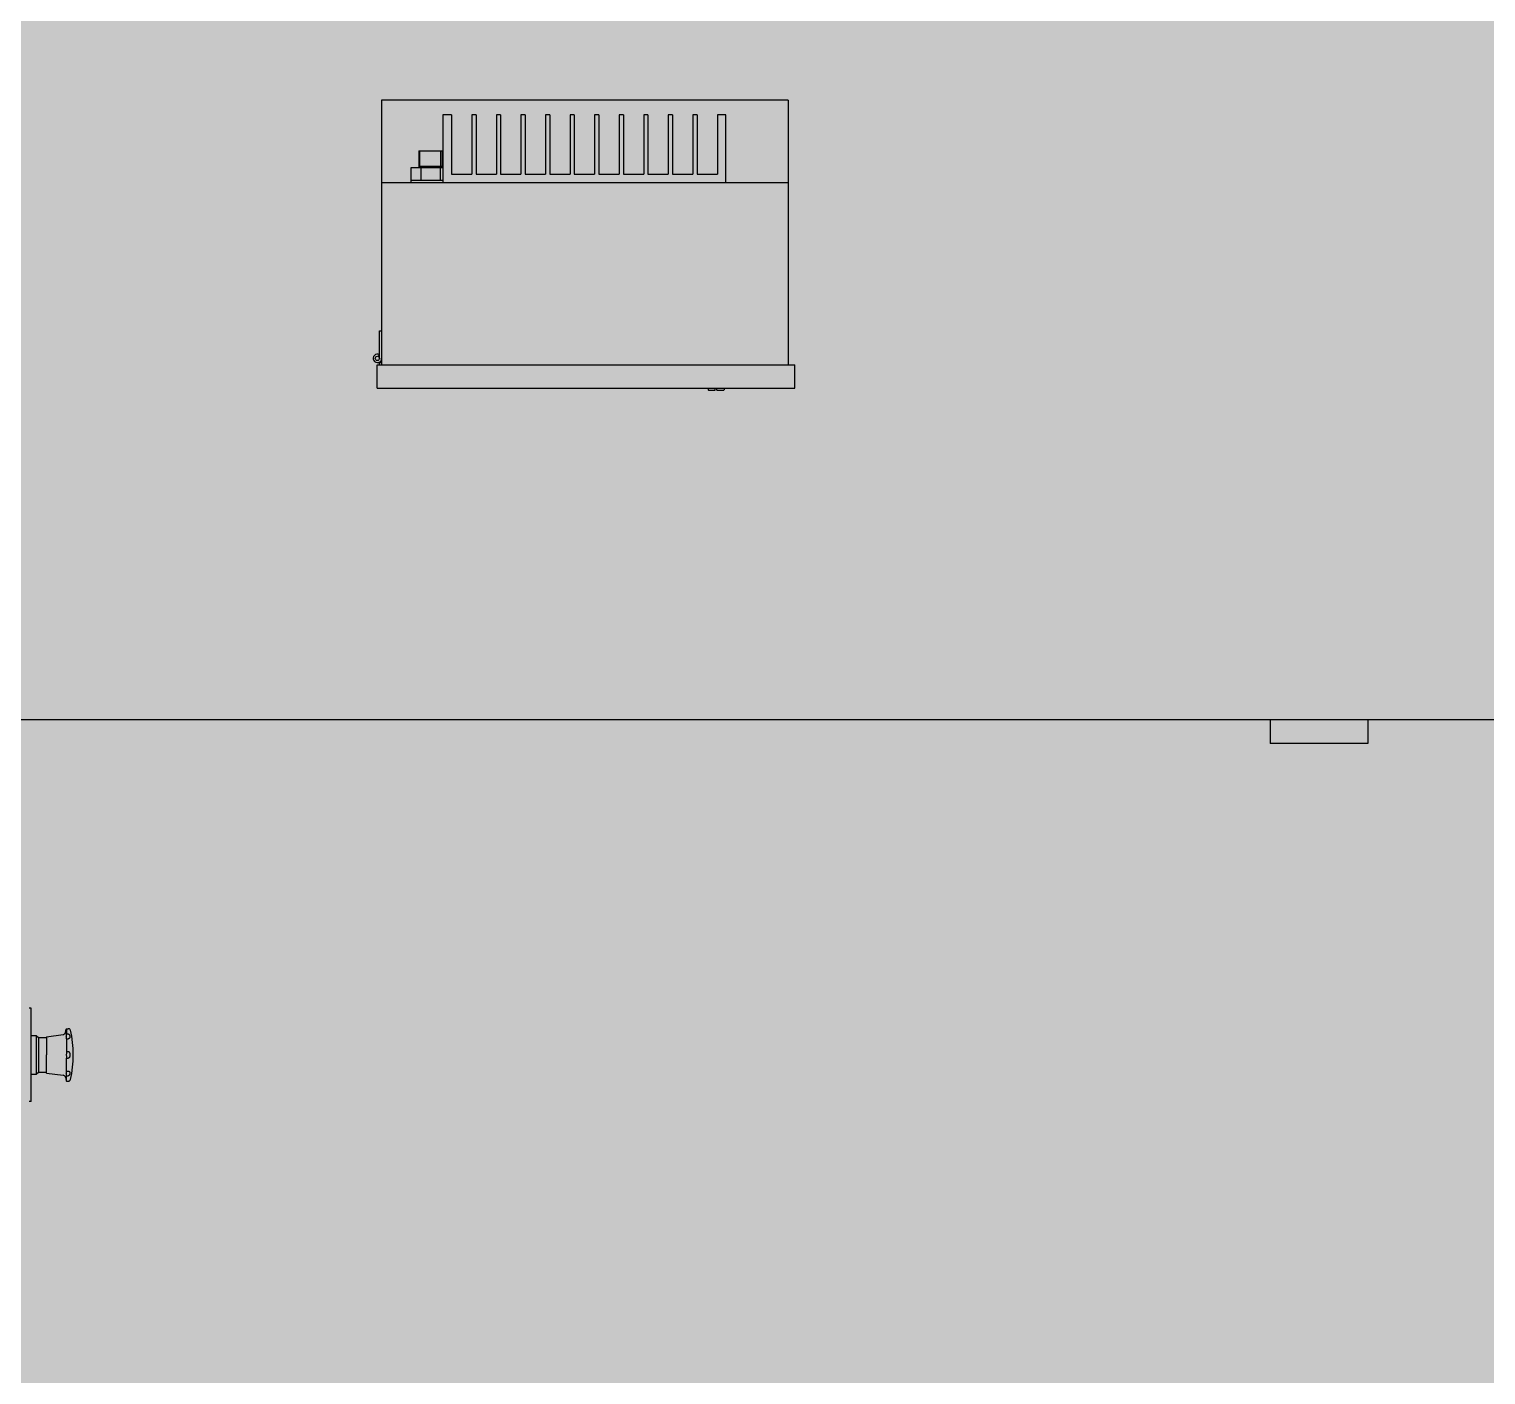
# Model space of a CAD drawing. Header units: millimetres. Extents: x -18489 to 17339, y -1599 to 10961.
# Drawn here: x -16879.6 to -16770.5, y 2328.2 to 2429 of the extents above; entities that cross this region are included whole.
import ezdxf

# ---------------------------------------------------------------- set-up
doc = ezdxf.new("R2010")
doc.units = ezdxf.units.MM
for name, color, linetype in [('188K-SM-03-F10-MECH-EQ-Y2257103$0$0 Xref', 8, 'Continuous'), ('188K-SM-03-F10-MECH-EQ-Y2257103$0$M-EQU-FOUNDATION', 8, 'Continuous'), ('188K-SM-03-F10-MECH-EQ-Y2257103$0$Micron CUP L10 HVAC EQU$0$M-MECH-EQU', 136, 'Continuous'), ('188K-SM-03-F10-MECH-EQ-Y2257103$0$Micron CUP L10 HVAC EQU$0$M-PHASE1 AREA', 252, 'Continuous')]:
    doc.layers.add(name, color=color, linetype=linetype)
pattern_1 = [(50, (4473.52, 709.2), (54.6554, -4.78173), [5.715, -62.865]), (355, (4473.52, 709.2), (-10.57303, 57.31705), [4.572, -50.29218]), (100.45144, (4478.076, 708.8), (44.08237, 52.53533), [4.857, -53.42707]), (46.1842, (4473.52, 724.44), (81.32371, -12.6127), [8.5725, -94.2975]), (96.63556, (4480.3, 723.39), (71.22124, 74.22784), [7.2855, -80.14068]), (351.18415, (4473.52, 724.44), (71.22124, 74.22784), [6.858, -75.43792]), (21, (4481.14, 720.63), (45.48432, -30.67956), [5.715, -62.865]), (326, (4481.14, 720.63), (18.54061, 55.25639), [4.572, -50.292]), (71.45144, (4484.93, 718.07), (64.02493, 24.57683), [4.857, -53.42698]), (37.5, (4473.521, 709.2), (0.926581, 25.366512), [0, -49.6824, 0, -51.054, 0, -50.4825]), (7.5, (4473.52, 709.2), (20.0459, 30.054172), [0, -29.1084, 0, -48.5394, 0, -19.2405]), (327.5, (4456.529, 709.2), (40.677179, -1.718623), [0, -19.05, 0, -59.436, 0, -78.867]), (317.5, (4448.91, 709.2), (44.438754, 7.62795), [0, -24.765, 0, -39.4716, 0, -56.007])]

# ---------------------------------------------------------------- blocks, each defined once
blk = doc.blocks.new('188K-SM-03-F10-MECH-EQ-Y2257103$0$Micron CUP L10 HVAC EQU$0$A$C0c53ceb0')
at = {"layer": '188K-SM-03-F10-MECH-EQ-Y2257103$0$Micron CUP L10 HVAC EQU$0$M-PHASE1 AREA'}
for p, q in [((-7100.29371, 15062.50167), (-7100.29371, 15000.61716)), ((-6795.81446, 15062.50167), (-7100.29371, 15062.50167)), ((-6795.81446, 15062.50167), (-6795.81446, 15000.61716)), ((-7047.97403, 15051.36371), (-7054.31735, 15051.36371)), ((-7054.31735, 15051.36371), (-7054.31735, 15000.61716)), ((-7047.97403, 15051.36371), (-7047.97403, 15006.96048)), ((-7029.57841, 15051.36371), (-7032.75007, 15051.36371)), ((-7032.75007, 15051.36371), (-7032.75007, 15006.96048)), ((-7029.57841, 15051.36371), (-7029.57841, 15006.96048)), ((-7011.18279, 15051.36371), (-7014.35445, 15051.36371)), ((-7014.35445, 15051.36371), (-7014.35445, 15006.96048)), ((-7011.18279, 15051.36371), (-7011.18279, 15006.96048)), ((-6992.78717, 15051.36371), (-6995.95882, 15051.36371)), ((-6995.95882, 15051.36371), (-6995.95882, 15006.96048)), ((-6992.78717, 15051.36371), (-6992.78717, 15006.96048)), ((-6974.39154, 15051.36371), (-6977.5632, 15051.36371)), ((-6977.5632, 15051.36371), (-6977.5632, 15006.96048)), ((-6974.39154, 15051.36371), (-6974.39154, 15006.96048)), ((-6955.99592, 15051.36371), (-6959.16758, 15051.36371)), ((-6959.16758, 15051.36371), (-6959.16758, 15006.96048)), ((-6955.99592, 15051.36371), (-6955.99592, 15006.96048)), ((-6937.6003, 15051.36371), (-6940.77196, 15051.36371)), ((-6940.77196, 15051.36371), (-6940.77196, 15006.96048)), ((-6937.6003, 15051.36371), (-6937.6003, 15006.96048)), ((-6919.20468, 15051.36371), (-6922.37634, 15051.36371)), ((-6922.37634, 15051.36371), (-6922.37634, 15006.96048)), ((-6919.20468, 15051.36371), (-6919.20468, 15006.96048)), ((-6900.80906, 15051.36371), (-6903.98072, 15051.36371)), ((-6903.98072, 15051.36371), (-6903.98072, 15006.96048)), ((-6900.80906, 15051.36371), (-6900.80906, 15006.96048)), ((-6882.41344, 15051.36371), (-6885.5851, 15051.36371)), ((-6885.5851, 15051.36371), (-6885.5851, 15006.96048)), ((-6882.41344, 15051.36371), (-6882.41344, 15006.96048)), ((-6864.01782, 15051.36371), (-6867.18948, 15051.36371)), ((-6867.18948, 15051.36371), (-6867.18948, 15006.96048)), ((-6864.01782, 15051.36371), (-6864.01782, 15006.96048)), ((-6842.45054, 15051.36371), (-6848.79385, 15051.36371)), ((-6848.79385, 15051.36371), (-6848.79385, 15006.96048)), ((-6842.45054, 15000.61716), (-6842.45054, 15051.36371)), ((-7072.42752, 15024.40461), (-7054.9834, 15024.40461)), ((-7072.42752, 15024.40461), (-7072.42752, 15011.71797)), ((-7071.55531, 15012.98663), (-7071.55531, 15024.40461)), ((-7055.8556, 15012.98663), (-7055.8556, 15024.40461)), ((-7054.9834, 15024.40461), (-7054.9834, 15011.71797)), ((-7072.42752, 15012.98663), (-7054.9834, 15012.98663)), ((-7078.42195, 15002.20299), (-7078.42195, 15000.61716)), ((-7054.31735, 15002.20299), (-7078.42195, 15002.20299)), ((-7078.35852, 15011.71797), (-7078.35852, 15002.20299)), ((-7054.31735, 15011.71797), (-7078.35852, 15011.71797)), ((-7071.03199, 15011.71797), (-7071.03199, 15002.20299)), ((-7056.37893, 15011.71797), (-7056.37893, 15002.20299)), ((-7047.97403, 15006.96048), (-7032.75007, 15006.96048)), ((-7029.57841, 15006.96048), (-7014.35445, 15006.96048)), ((-7011.18279, 15006.96048), (-6995.95882, 15006.96048)), ((-6992.78717, 15006.96048), (-6977.5632, 15006.96048)), ((-6974.39154, 15006.96048), (-6959.16758, 15006.96048)), ((-6955.99592, 15006.96048), (-6940.77196, 15006.96048)), ((-6937.6003, 15006.96048), (-6922.37634, 15006.96048)), ((-6919.20468, 15006.96048), (-6903.98072, 15006.96048)), ((-6900.80906, 15006.96048), (-6885.5851, 15006.96048)), ((-6882.41344, 15006.96048), (-6867.18948, 15006.96048)), ((-6864.01782, 15006.96048), (-6848.79385, 15006.96048)), ((-6795.81446, 15000.61716), (-7100.29371, 15000.61716)), ((-7100.29371, 15000.61716), (-7100.29371, 14864.23583)), ((-6795.81446, 15000.61716), (-6795.81446, 14864.23583)), ((-7101.87954, 14868.99332), (-7101.87954, 14889.6091)), ((-7101.87954, 14889.6091), (-7100.29371, 14889.6091)), ((-7102.65329, 14870.35545), (-7101.84121, 14871.71757)), ((-7103.57955, 14864.23583), (-6790.93011, 14864.23583)), ((-7103.57955, 14846.67753), (-7103.57955, 14864.23583)), ((-7101.87954, 14864.23583), (-7101.87954, 14866.25993)), ((-7101.87954, 14865.82166), (-7100.29371, 14865.82166)), ((-6790.93011, 14846.67753), (-6790.93011, 14864.23583)), ((-7103.57955, 14846.67753), (-6790.93011, 14846.67753)), ((-6855.73344, 14846.67753), (-6855.73344, 14845.5593)), ((-6855.48414, 14845.30561), (-6850.367, 14845.21629)), ((-6850.367, 14845.21629), (-6850.367, 14846.67753)), ((-6849.17445, 14845.21629), (-6849.17445, 14846.67753)), ((-6849.17445, 14845.21629), (-6844.05731, 14845.30561)), ((-6843.80801, 14846.67753), (-6843.80801, 14845.5593)), ((-3911.15329, 14598.21637), (-7456.19379, 14598.21637)), ((-6434.70737, 14598.21637), (-6434.70737, 14580.48505)), ((-6361.75922, 14598.21637), (-6361.75922, 14580.48505)), ((-6361.75922, 14580.48505), (-6434.70737, 14580.48505)), ((-7362.67305, 14382.3198), (-7364.27157, 14382.3198)), ((-7362.67474, 14357.94548), (-7362.67305, 14382.3198)), ((-7362.67482, 14347.35664), (-7362.67474, 14357.94548)), ((-7362.67305, 14361.84138), (-7358.97695, 14361.84138)), ((-7358.97695, 14361.84138), (-7357.37863, 14360.24306)), ((-7358.97695, 14361.84138), (-7358.97695, 14332.87189)), ((-7357.37863, 14360.24306), (-7351.18515, 14360.24306)), ((-7357.37863, 14360.24306), (-7357.37863, 14334.47021)), ((-7351.18515, 14360.94232), (-7351.18584, 14347.35664)), ((-7351.18515, 14360.94232), (-7338.80408, 14362.56903)), ((-7337.14175, 14364.00656), (-7336.41286, 14366.58571)), ((-7336.25893, 14366.9727), (-7336.41286, 14366.58571)), ((-7336.2596, 14359.46244), (-7336.2598, 14349.85251)), ((-7336.2596, 14359.46244), (-7334.9998, 14359.46244)), ((-7336.25893, 14366.9727), (-7336.25942, 14362.99213)), ((-7336.25942, 14362.99213), (-7334.99962, 14362.99213)), ((-7336.25893, 14366.9727), (-7334.99914, 14366.9727)), ((-7333.75185, 14366.58961), (-7333.7466, 14366.58571)), ((-7362.67474, 14336.76779), (-7362.67482, 14347.35664)), ((-7351.18515, 14333.77095), (-7351.18584, 14347.35664)), ((-7336.2598, 14349.85251), (-7335.00001, 14349.85251)), ((-7362.67466, 14332.83241), (-7362.67474, 14336.76779)), ((-7336.2598, 14344.86076), (-7335.00001, 14344.86076)), ((-7336.2596, 14335.25083), (-7336.2598, 14344.86076)), ((-7362.67305, 14312.39347), (-7362.67466, 14332.83241)), ((-7362.67305, 14332.87189), (-7358.97695, 14332.87189)), ((-7358.97695, 14332.87189), (-7357.37863, 14334.47021)), ((-7357.37863, 14334.47021), (-7351.18515, 14334.47021)), ((-7351.18515, 14333.77095), (-7338.80408, 14332.14424)), ((-7337.14175, 14330.70671), (-7336.41286, 14328.12756)), ((-7336.41286, 14328.12756), (-7336.25893, 14327.74057)), ((-7336.2596, 14335.25083), (-7334.9998, 14335.25083)), ((-7336.25942, 14331.72114), (-7334.99962, 14331.72114)), ((-7336.25893, 14327.74057), (-7336.25942, 14331.72114)), ((-7336.25893, 14327.74057), (-7334.99914, 14327.74057)), ((-7333.74662, 14328.12756), (-7333.75106, 14328.12425)), ((-7362.67305, 14312.39347), (-7364.27157, 14312.39347))]:
    blk.add_line(p, q, dxfattribs=at)
blk.add_circle((-7103.46537, 14868.99332), 1.58583, dxfattribs=at)
for centre, radius, start, end in [((-7103.46537, 14868.99332), 3.17166, 59.19715756, 0), ((-6855.47971, 14845.5593), 0.25373, 180, 269), ((-6844.06174, 14845.5593), 0.25373, 271, 0), ((-7339.06435, 14364.5499), 1.99789, 277.48505089, 344.21924727), ((-7334.99901, 14365.41972), 1.71113, 13.14797739, 42.9544958), ((-7412.3256, 14347.35698), 81.11933, 346.85202261, 13.14797739), ((-7316.15259, 14347.35884), 20.26124, 172.93035314, 180.00623498), ((-7316.28214, 14347.34643), 20.1317, 179.97096936, 187.09244252), ((-7339.06435, 14330.16337), 1.99789, 15.78075273, 82.51494911), ((-7334.99901, 14329.29356), 1.71113, 317.0455042, 346.85202261)]:
    blk.add_arc(centre, radius, start, end, dxfattribs=at)
for points, knots in [([(-7336.2596, 14359.46244), (-7336.31595, 14359.68044), (-7336.39395, 14360.17723), (-7336.4262, 14360.99973), (-7336.38208, 14361.95694), (-7336.30724, 14362.635), (-7336.25942, 14362.99213)], [0, 0, 0, 0, 0.1904280893, 0.4234001377, 0.6952739446, 1, 1, 1, 1]), ([(-7334.99962, 14362.99213), (-7334.87278, 14362.99213), (-7334.62122, 14362.92999), (-7334.32504, 14362.70616), (-7334.11131, 14362.42669), (-7333.91642, 14362.03644), (-7333.7825, 14361.5414), (-7333.73221, 14360.97066), (-7333.77349, 14360.44566), (-7333.91036, 14360.04317), (-7334.11539, 14359.77648), (-7334.34039, 14359.60636), (-7334.64327, 14359.48937), (-7334.87536, 14359.46244), (-7334.9998, 14359.46244)], [0, 0, 0, 0, 0.0787684031, 0.154480925, 0.2265946928, 0.2954584186, 0.4242956659, 0.5422776651, 0.6498294692, 0.7497948746, 0.8006909043, 0.8566432325, 0.9227195323, 1, 1, 1, 1]), ([(-7333.74662, 14366.58571), (-7333.74788, 14366.58571), (-7333.75131, 14366.59052), (-7333.76101, 14366.59556), (-7333.77615, 14366.60783), (-7333.79854, 14366.62303), (-7333.82801, 14366.64326), (-7333.88394, 14366.67908), (-7333.97958, 14366.73446), (-7334.13479, 14366.80863), (-7334.35476, 14366.88807), (-7334.64956, 14366.95514), (-7334.87525, 14366.9727), (-7334.99914, 14366.9727)], [0, 0, 0, 0, 0.0028304026, 0.0113189452, 0.0256024844, 0.0459207839, 0.0725515672, 0.1059635318, 0.1955106669, 0.3211867926, 0.492815138, 0.7210455316, 1, 1, 1, 1]), ([(-7335.00001, 14349.85251), (-7334.87267, 14349.85251), (-7334.61617, 14349.78364), (-7334.31971, 14349.53549), (-7334.10739, 14349.21899), (-7333.95914, 14348.86897), (-7333.85781, 14348.50139), (-7333.77044, 14347.99769), (-7333.74762, 14347.61296), (-7333.74762, 14347.35664)], [0, 0, 0, 0, 0.1253397363, 0.2494832236, 0.373179069, 0.4972944911, 0.622145606, 0.7477057973, 1, 1, 1, 1]), ([(-7333.74762, 14347.35664), (-7333.74762, 14347.10031), (-7333.77044, 14346.71558), (-7333.85781, 14346.21187), (-7333.95915, 14345.84428), (-7334.1074, 14345.49426), (-7334.31972, 14345.17777), (-7334.61618, 14344.92963), (-7334.87267, 14344.86076), (-7335.00001, 14344.86076)], [0, 0, 0, 0, 0.2522970255, 0.3778586268, 0.502711048, 0.6268273274, 0.750523413, 0.8746654232, 1, 1, 1, 1]), ([(-7336.25942, 14331.72114), (-7336.30724, 14332.07827), (-7336.38208, 14332.75633), (-7336.4262, 14333.71354), (-7336.39395, 14334.53604), (-7336.31595, 14335.03283), (-7336.2596, 14335.25083)], [0, 0, 0, 0, 0.304726973, 0.5766013746, 0.8095726064, 1, 1, 1, 1]), ([(-7334.9998, 14335.25083), (-7334.87537, 14335.25083), (-7334.64331, 14335.22391), (-7334.34046, 14335.10694), (-7334.11546, 14334.93685), (-7333.9104, 14334.67019), (-7333.77351, 14334.26771), (-7333.7322, 14333.7427), (-7333.78248, 14333.17194), (-7333.9164, 14332.67689), (-7334.11127, 14332.28664), (-7334.32499, 14332.00713), (-7334.6212, 14331.78329), (-7334.87278, 14331.72114), (-7334.99962, 14331.72114)], [0, 0, 0, 0, 0.0772705001, 0.1433383401, 0.1992901022, 0.2501857269, 0.350150172, 0.4577037258, 0.5756921187, 0.7045278149, 0.7733896931, 0.8455060398, 0.9212292677, 1, 1, 1, 1]), ([(-7334.99914, 14327.74057), (-7334.87525, 14327.74057), (-7334.64956, 14327.75813), (-7334.35476, 14327.8252), (-7334.13479, 14327.90464), (-7333.97958, 14327.97881), (-7333.88394, 14328.03419), (-7333.82801, 14328.07001), (-7333.79854, 14328.09024), (-7333.77615, 14328.10543), (-7333.76101, 14328.11772), (-7333.75131, 14328.12274), (-7333.74788, 14328.12756), (-7333.74662, 14328.12756)], [0, 0, 0, 0, 0.2789542655, 0.5071820196, 0.6788109188, 0.8044881906, 0.8940360593, 0.9274483683, 0.9540790265, 0.9743974551, 0.988681235, 0.9971694348, 1, 1, 1, 1])]:
    blk.add_open_spline(points, degree=3, knots=knots, dxfattribs=at)
blk = doc.blocks.new('188K-SM-03-F10-MECH-EQ-Y2257103$0$Micron CUP L10 HVAC EQU')
at = {"layer": '188K-SM-03-F10-MECH-EQ-Y2257103$0$Micron CUP L10 HVAC EQU$0$M-MECH-EQU'}
blk.add_blockref('188K-SM-03-F10-MECH-EQ-Y2257103$0$Micron CUP L10 HVAC EQU$0$A$C0c53ceb0', (-206166.7, 2082.2), dxfattribs=at)
blk = doc.blocks.new('188K-SM-03-F10-MECH-EQ-Y2257103')
at = {"layer": '188K-SM-03-F10-MECH-EQ-Y2257103$0$M-EQU-FOUNDATION'}
h = blk.add_hatch(dxfattribs=at)
h.set_pattern_fill('AR-CONC', color=256, scale=0.3)
h.set_pattern_definition(pattern_1)
h.paths.add_polyline_path([(-17043.15, 4192.46), (-16393.15, 4192.46), (-16393.15, 1372.46), (-17043.15, 1372.46)], flags=16)
h.paths.add_polyline_path([(-17048.15, 4197.46), (-16388.15, 4197.46), (-16388.15, 1367.46), (-17048.15, 1367.46)])
h = blk.add_hatch(dxfattribs=at)
h.set_pattern_fill('AR-CONC', color=256, scale=0.3)
h.set_pattern_definition(pattern_1)
h.paths.add_polyline_path([(-17033.15, 4182.46), (-16403.15, 4182.46), (-16403.15, 1382.46), (-17033.15, 1382.46)])
at = {"layer": '188K-SM-03-F10-MECH-EQ-Y2257103$0$0 Xref', "xscale": 0.1, "yscale": 0.1, "zscale": 0.1}
blk.add_blockref('188K-SM-03-F10-MECH-EQ-Y2257103$0$Micron CUP L10 HVAC EQU', (4473.52, 709.2), dxfattribs=at)

msp = doc.modelspace()

# ---------------------------------------------------------------- block references
msp.add_blockref('188K-SM-03-F10-MECH-EQ-Y2257103', (0, 0))

doc.saveas('drawing.dxf')
